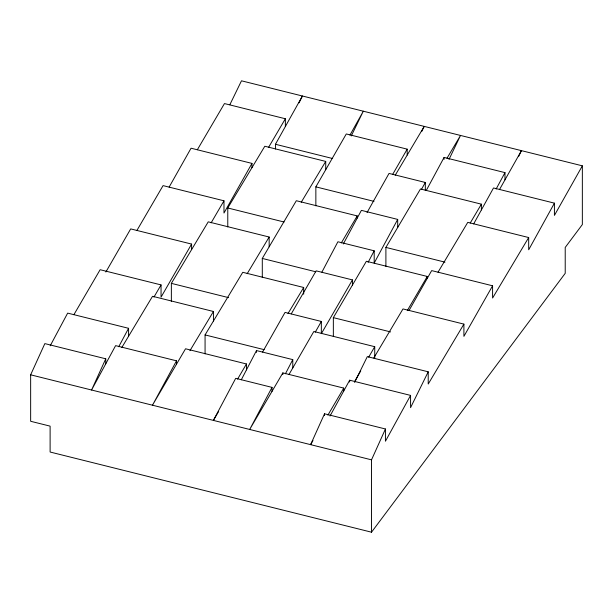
<?xml version="1.0" encoding="UTF-8"?>
<svg xmlns="http://www.w3.org/2000/svg" width="613" height="613" viewBox="0 0 613 613"><rect width="100%" height="100%" fill="white"/><g stroke="black" fill="none" stroke-linecap="round" stroke-linejoin="round"><path stroke-width="0.92" d="M330.016 416.02L349.655 380.206L410.572 395.4L385.439 441.23L385.439 428.985L324.522 413.79L310.599 444.647L312.998 440.548M105.758 363.823L105.758 358.804L44.841 343.609L30.65 374.819L30.65 421.284L50.113 426.135L50.113 452.026L371.516 532.191L371.516 459.842L385.439 428.985M105.758 358.804L91.567 390.014L115.604 345.632L176.521 360.827L176.521 364.168M449.007 159.403L460.524 135.442L446.977 158.269M518.56 156.629L521.433 150.637L499.472 189.616M229.852 104.716L241.484 80.809L582.35 165.832L582.35 224.542L565.217 247.437L565.217 273.329L371.516 532.191M299.075 102.831L302.401 96.003L275.452 144.27L275.452 149.005M351.264 135.956L363.31 111.198L349.962 135.098M421.736 131.511L424.227 126.393L395.247 175.203M354.598 382.428L367.31 356.62L428.219 371.807L428.219 384.052L463.903 324.116L402.994 308.929L373.807 357.946M428.219 371.807L410.572 407.645L410.572 395.4M241.3 379.807L256.479 350.567L292.776 359.624L292.776 367.946M285.428 373.769L292.776 359.624M321.902 272.126L337.901 241.76L374.198 250.809L374.198 263.061L397.691 219.416L361.394 210.359L343.295 243.982M368.106 262.372L374.198 250.809M218.611 411.484L213.393 420.395L235.706 378.328L272.011 387.378L249.69 429.452L282.838 372.903L343.747 388.098L343.747 390.971M50.212 345.801L67.66 313.113L128.577 328.307L128.577 336.253M118.738 346.728L128.577 328.307M426.227 190.536L444.073 157.434L504.982 172.621L504.982 179.839M496.155 188.996L504.982 172.621M176.521 360.827L152.476 405.208L185.54 348.774L246.457 363.969L246.457 369.877M473.665 223.914L493.511 187.961L554.42 203.148L554.42 215.401L582.35 165.832M554.42 203.148L528.682 249.797L528.682 237.545L467.773 222.358L438.011 272.226M367.018 212.604L389.033 173.418L425.33 182.475L425.33 190.428M421.353 189.555L425.33 182.475M169.134 187.095L191.057 148.208L251.966 163.403L251.966 167.648M251.966 163.403L223.983 213.048L223.983 200.803L163.066 185.609L136.875 230.519M262.563 352.069L285.037 312.4L321.342 321.45L321.342 333.694L352.429 279.903L316.132 270.846L291.252 313.894M315.228 332.231L321.342 321.45M409.063 310.462L431.667 270.601L492.584 285.796L492.584 298.041L528.682 237.545M492.584 285.796L463.903 336.368L463.903 324.116M105.865 272.011L130.684 228.894L191.593 244.081L191.593 249.614M191.593 244.081L161.05 297.152L161.05 284.907L100.134 269.712L73.867 314.722M315.856 205.83L315.856 186.865L346.284 133.956L407.193 149.151L407.193 155.074M392.757 174.253L407.193 149.151M288.991 374.497L313.825 331.495L374.735 346.69L374.735 358.084M354.712 381.355L360.75 370.903M368.697 357.141L374.735 346.69M211.11 222.871L223.983 200.803M153.955 297.06L161.05 284.907M197.348 149.733L224.458 103.566L285.367 118.761L285.367 126.5M268.64 147.258L285.367 118.761M237.576 379.118L246.457 363.969M333.349 336.606L333.349 317.641L366.375 261.268L427.284 276.463L427.284 278.333M327.886 415.154L343.747 388.098M407.277 310.615L427.284 276.463M262.295 277.405L262.295 258.441L296.324 200.719L357.233 215.914L357.233 218.082M341.28 242.978L357.233 215.914M385.899 266.379L385.899 247.414L420.464 188.973L481.381 204.167L481.381 209.937M470.202 223.071L481.381 204.167M121.849 347.464L152.537 296.286L213.447 311.481L213.447 321.005M171.364 301.381L171.364 283.367L208.244 221.829L269.161 237.024L269.161 246.801M227.775 226.94L227.775 207.976L264.808 146.239L325.725 161.426L325.725 169.701M189.946 350.682L213.447 311.481M247.162 273.72L269.161 237.024M301.221 202.275L325.725 161.426M205.071 353.885L205.071 334.92L242.763 272.295L303.68 287.489L303.68 294.225M287.987 313.565L303.68 287.489M275.452 144.27L332.667 158.537M315.856 186.865L373.999 201.37M227.775 207.976L284.08 222.013M385.899 247.414L444.969 262.149M262.295 258.441L315.825 271.789M333.349 317.641L390.573 331.917M171.364 283.367L228.588 297.634M205.071 334.92L264.134 349.655M30.65 374.819L371.516 459.842M444.073 157.434L444.073 159.342M397.691 219.416L397.691 227.484M352.429 279.903L352.429 285.076M349.655 380.206L349.655 382.006M324.522 413.79L324.522 415.568M282.838 372.903L282.838 374.581M272.011 387.378L272.011 391.378M256.479 350.567L256.479 352.452"/></g></svg>
